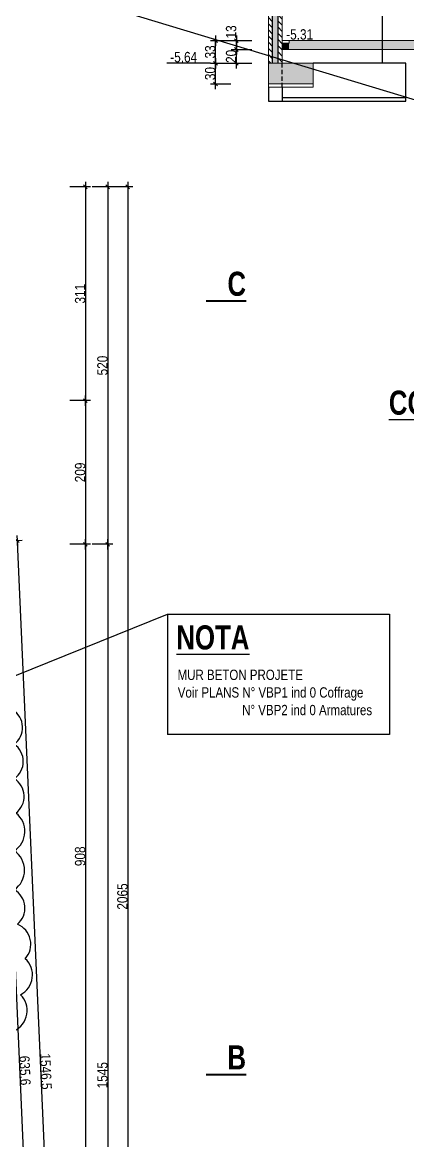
# Model space of a CAD drawing. Header units: centimetres. Extents: x -4990 to 114398, y -61489 to -12305.
# Drawn here: x 58459 to 59021, y -20109 to -18482 of the extents above; entities that cross this region are included whole.
import ezdxf
from ezdxf.enums import TextEntityAlignment as Align

# ---------------------------------------------------------------- set-up
doc = ezdxf.new("R2010")
doc.units = ezdxf.units.CM
doc.header["$LTSCALE"] = 0.5
doc.linetypes.add('CACHEX2', pattern=[19.05, 12.7, -6.35])
doc.layers.get('DEFPOINTS').update_dxf_attribs({"linetype": 'CONTINUOUS'})
for name, color, linetype in [('01_cote_gen', 4, 'CONTINUOUS'), ('01_linteaux', 2, 'CONTINUOUS'), ('01_poch_murs', 253, 'CONTINUOUS'), ('01_texte', 230, 'CONTINUOUS'), ('AA_COTES', 2, 'CONTINUOUS')]:
    doc.layers.add(name, color=color, linetype=linetype)
doc.layers.add('01_murs_coup', color=5, linetype='CONTINUOUS', lineweight=60)
doc.styles.add('ARIAL NA', font='ARIALN.TTF')
doc.styles.add('impact', font='impact.ttf')
doc.styles.add('MATTE_TXT', font='arial.ttf')
doc.styles.add('STYLE2', font='ARIALN.TTF')
doc.dimstyles.new('JB50', dxfattribs={"dimscale": 0.1, "dimtxt": 150, "dimasz": 15, "dimexe": 0.1, "dimexo": 0.1, "dimgap": 0.09, "dimtad": 1, "dimdec": 1, "dimdsep": 46, "dimtxsty": 'STYLE2', "dimblk1": 'BOND_G', "dimblk2": 'BOND_D', "dimsah": 1, "dimcen": 1.5, "dimdle": 0.01, "dimse1": 1, "dimse2": 1, "dimclrd": 4, "dimclre": 2, "dimclrt": 6, "dimazin": 2, "dimtfac": 2.333333, "dimtdec": 1, "dimtix": 1, "dimtmove": 2, "dimatfit": 3, "dimldrblk": 'BOND_G', "dimfxl": 1, "dimtolj": 1, "dimtzin": 0, "dimarcsym": 0})

# ---------------------------------------------------------------- blocks, each defined once
blk = doc.blocks.new('BOND_G')
at = {"layer": 'AA_COTES', "color": 0}
for p, q in [((0, -5), (0, 15)), ((5, 0), (-5, 0)), ((1.8, 1.8), (-1.8, -1.8))]:
    blk.add_line(p, q, dxfattribs=at)
blk = doc.blocks.new('BOND_D')
at = {"layer": 'AA_COTES', "color": 0}
for p, q in [((5, 0), (-5, 0)), ((-1.8, -1.8), (1.8, 1.8)), ((0, 5), (0, -15))]:
    blk.add_line(p, q, dxfattribs=at)
blk = doc.blocks.new('*D976')
at = {"layer": '01_cote_gen', "color": 4, "lineweight": -2, "transparency": 16777216}
blk.add_line((58441.5, -19691.7), (58469.5, -20323.7), dxfattribs=at)
at = {"layer": 'DEFPOINTS', "color": 0, "transparency": 16777216}
for p in [(58355.6, -19694), (58383.8, -20329), (58469.5, -20325.2)]:
    blk.add_point(p, dxfattribs=at)
at = {"layer": '01_cote_gen', "color": 4, "lineweight": -2, "transparency": 16777216, "xscale": 1.5, "yscale": 1.5, "zscale": 1.5}
for name, p, rotation in [('BOND_G', (58441.4, -19690.2), 92.53888375303768), ('BOND_D', (58469.5, -20325.2), 272.5388837530377)]:
    blk.add_blockref(name, p, dxfattribs=dict(at, rotation=rotation))
at = {"layer": '01_cote_gen', "color": 6, "transparency": 16777216, "insert": (58463.1, -20007.4), "char_height": 15, "attachment_point": 5, "rotation": 272.5389, "style": 'STYLE2'}
blk.add_mtext('\\A1;635.6', dxfattribs=at)
blk = doc.blocks.new('*D979')
at = {"layer": '01_cote_gen', "color": 4, "lineweight": -2, "transparency": 16777216}
blk.add_line((58451.9, -19238.1), (58520.3, -20780.1), dxfattribs=at)
at = {"layer": 'DEFPOINTS', "color": 0, "transparency": 16777216}
for p in [(58335.6, -19241.7), (58404.1, -20786.7), (58520.3, -20781.6)]:
    blk.add_point(p, dxfattribs=at)
at = {"layer": '01_cote_gen', "color": 4, "lineweight": -2, "transparency": 16777216, "xscale": 1.5, "yscale": 1.5, "zscale": 1.5}
for name, p, rotation in [('BOND_G', (58451.8, -19236.6), 92.5388837530369), ('BOND_D', (58520.3, -20781.6), 272.5388837530369)]:
    blk.add_blockref(name, p, dxfattribs=dict(at, rotation=rotation))
at = {"layer": '01_cote_gen', "color": 6, "transparency": 16777216, "insert": (58493.7, -20008.7), "char_height": 15, "attachment_point": 5, "rotation": 272.5389, "style": 'STYLE2'}
blk.add_mtext('\\A1;1546.5', dxfattribs=at)
blk = doc.blocks.new('*D981')
at = {"layer": '01_cote_gen', "color": 4, "lineweight": -2, "transparency": 16777216}
blk.add_line((58551.2, -19243.2), (58551.2, -20148.2), dxfattribs=at)
at = {"layer": 'DEFPOINTS', "color": 0, "transparency": 16777216}
for p in [(58335.6, -19241.7), (58528.7, -20149.7), (58551.2, -20149.7)]:
    blk.add_point(p, dxfattribs=at)
at = {"layer": '01_cote_gen', "color": 4, "lineweight": -2, "transparency": 16777216, "xscale": 1.5, "yscale": 1.5, "zscale": 1.5}
for name, p, rotation in [('BOND_G', (58551.2, -19241.7), 90), ('BOND_D', (58551.2, -20149.7), 270)]:
    blk.add_blockref(name, p, dxfattribs=dict(at, rotation=rotation))
at = {"layer": '01_cote_gen', "color": 6, "transparency": 16777216, "insert": (58543.6, -19695.7), "char_height": 15, "attachment_point": 5, "rotation": 90, "style": 'STYLE2'}
blk.add_mtext('\\A1;908', dxfattribs=at)
blk = doc.blocks.new('*D982')
at = {"layer": '01_cote_gen', "color": 4, "lineweight": -2, "transparency": 16777216}
blk.add_line((58583.7, -19243.2), (58583.7, -20785.2), dxfattribs=at)
at = {"layer": 'DEFPOINTS', "color": 0, "transparency": 16777216}
for p in [(58528.7, -19241.7), (58558.7, -20786.7), (58583.7, -20786.7)]:
    blk.add_point(p, dxfattribs=at)
at = {"layer": '01_cote_gen', "color": 4, "lineweight": -2, "transparency": 16777216, "xscale": 1.5, "yscale": 1.5, "zscale": 1.5}
for name, p, rotation in [('BOND_G', (58583.7, -19241.7), 90), ('BOND_D', (58583.7, -20786.7), 270)]:
    blk.add_blockref(name, p, dxfattribs=dict(at, rotation=rotation))
at = {"layer": '01_cote_gen', "color": 6, "transparency": 16777216, "insert": (58576.1, -20014.2), "char_height": 15, "attachment_point": 5, "rotation": 90, "style": 'STYLE2'}
blk.add_mtext('\\A1;1545', dxfattribs=at)
blk = doc.blocks.new('*D983')
at = {"layer": '01_cote_gen', "color": 4, "lineweight": -2, "transparency": 16777216}
blk.add_line((58551.2, -18723.2), (58551.2, -19031.2), dxfattribs=at)
at = {"layer": 'DEFPOINTS', "color": 0, "transparency": 16777216}
for p in [(58356.2, -18721.7), (58438.2, -19032.7), (58551.2, -19032.7)]:
    blk.add_point(p, dxfattribs=at)
at = {"layer": '01_cote_gen', "color": 4, "lineweight": -2, "transparency": 16777216, "xscale": 1.5, "yscale": 1.5, "zscale": 1.5}
for name, p, rotation in [('BOND_G', (58551.2, -18721.7), 90), ('BOND_D', (58551.2, -19032.7), 270)]:
    blk.add_blockref(name, p, dxfattribs=dict(at, rotation=rotation))
at = {"layer": '01_cote_gen', "color": 6, "transparency": 16777216, "insert": (58543.6, -18877.2), "char_height": 15, "attachment_point": 5, "rotation": 90, "style": 'STYLE2'}
blk.add_mtext('\\A1;311', dxfattribs=at)
blk = doc.blocks.new('*D984')
at = {"layer": '01_cote_gen', "color": 4, "lineweight": -2, "transparency": 16777216}
blk.add_line((58551.2, -19034.2), (58551.2, -19240.2), dxfattribs=at)
at = {"layer": 'DEFPOINTS', "color": 0, "transparency": 16777216}
for p in [(58528.7, -19032.7), (58551.2, -19241.7), (58559.7, -19241.7)]:
    blk.add_point(p, dxfattribs=at)
at = {"layer": '01_cote_gen', "color": 4, "lineweight": -2, "transparency": 16777216, "xscale": 1.5, "yscale": 1.5, "zscale": 1.5}
for name, p, rotation in [('BOND_G', (58551.2, -19032.7), 90), ('BOND_D', (58551.2, -19241.7), 270)]:
    blk.add_blockref(name, p, dxfattribs=dict(at, rotation=rotation))
at = {"layer": '01_cote_gen', "color": 6, "transparency": 16777216, "insert": (58543.6, -19137.2), "char_height": 15, "attachment_point": 5, "rotation": 90, "style": 'STYLE2'}
blk.add_mtext('\\A1;209', dxfattribs=at)
blk = doc.blocks.new('*D1045')
at = {"layer": '01_cote_gen', "color": 4, "lineweight": -2, "transparency": 16777216}
blk.add_line((58612.8, -18723.2), (58612.8, -20785.2), dxfattribs=at)
at = {"layer": 'DEFPOINTS', "color": 0, "transparency": 16777216}
for p in [(58561.2, -18721.7), (58528.7, -20786.7), (58612.8, -20786.7)]:
    blk.add_point(p, dxfattribs=at)
at = {"layer": '01_cote_gen', "color": 4, "lineweight": -2, "transparency": 16777216, "xscale": 1.5, "yscale": 1.5, "zscale": 1.5}
for name, p, rotation in [('BOND_G', (58612.8, -18721.7), 90), ('BOND_D', (58612.8, -20786.7), 270)]:
    blk.add_blockref(name, p, dxfattribs=dict(at, rotation=rotation))
at = {"layer": '01_cote_gen', "color": 6, "transparency": 16777216, "insert": (58605.2, -19754.2), "char_height": 15, "attachment_point": 5, "rotation": 90, "style": 'STYLE2'}
blk.add_mtext('\\A1;2065', dxfattribs=at)
blk = doc.blocks.new('*D1079')
at = {"layer": '01_cote_gen', "color": 4, "lineweight": -2, "transparency": 16777216}
blk.add_line((58583.7, -18723.2), (58583.7, -19240.2), dxfattribs=at)
at = {"layer": 'DEFPOINTS', "color": 0, "transparency": 16777216}
for p in [(58528.7, -18721.7), (58528.7, -19241.7), (58583.7, -19241.7)]:
    blk.add_point(p, dxfattribs=at)
at = {"layer": '01_cote_gen', "color": 4, "lineweight": -2, "transparency": 16777216, "xscale": 1.5, "yscale": 1.5, "zscale": 1.5}
for name, p, rotation in [('BOND_G', (58583.7, -18721.7), 90), ('BOND_D', (58583.7, -19241.7), 270)]:
    blk.add_blockref(name, p, dxfattribs=dict(at, rotation=rotation))
at = {"layer": '01_cote_gen', "color": 6, "transparency": 16777216, "insert": (58576.1, -18981.7), "char_height": 15, "attachment_point": 5, "rotation": 90, "style": 'STYLE2'}
blk.add_mtext('\\A1;520', dxfattribs=at)
blk = doc.blocks.new('*D1550')
at = {"layer": '01_cote_gen', "color": 4, "lineweight": -2, "transparency": 16777216}
blk.add_line((58771.2, -18540.4), (58771.2, -18523.4), dxfattribs=at)
at = {"layer": 'DEFPOINTS', "color": 0, "transparency": 16777216}
for p in [(58771.2, -18521.9), (58949.2, -18521.9), (58945.3, -18541.9)]:
    blk.add_point(p, dxfattribs=at)
at = {"layer": '01_cote_gen', "color": 4, "lineweight": -2, "transparency": 16777216, "xscale": 1.5, "yscale": 1.5, "zscale": 1.5}
for name, p, rotation in [('BOND_D', (58771.2, -18521.9), 90), ('BOND_G', (58771.2, -18541.9), 270)]:
    blk.add_blockref(name, p, dxfattribs=dict(at, rotation=rotation))
at = {"layer": '01_cote_gen', "color": 6, "transparency": 16777216, "insert": (58763.5, -18531.9), "char_height": 15, "attachment_point": 5, "rotation": 90, "style": 'STYLE2'}
blk.add_mtext('\\A1;20', dxfattribs=at)
blk = doc.blocks.new('*D1551')
at = {"layer": '01_cote_gen', "color": 4, "lineweight": -2, "transparency": 16777216}
blk.add_line((58771.2, -18520.4), (58771.2, -18510.4), dxfattribs=at)
at = {"layer": 'DEFPOINTS', "color": 0, "transparency": 16777216}
for p in [(58771.2, -18508.9), (58864, -18508.9), (58864, -18521.9)]:
    blk.add_point(p, dxfattribs=at)
at = {"layer": '01_cote_gen', "color": 4, "lineweight": -2, "transparency": 16777216, "xscale": 1.5, "yscale": 1.5, "zscale": 1.5}
for name, p, rotation in [('BOND_D', (58771.2, -18508.9), 90), ('BOND_G', (58771.2, -18521.9), 270)]:
    blk.add_blockref(name, p, dxfattribs=dict(at, rotation=rotation))
at = {"layer": '01_cote_gen', "color": 6, "transparency": 16777216, "insert": (58763.5, -18496.3), "char_height": 15, "attachment_point": 5, "rotation": 90, "style": 'STYLE2'}
blk.add_mtext('\\A1;13', dxfattribs=at)
blk = doc.blocks.new('*D1552')
at = {"layer": '01_cote_gen', "color": 4, "lineweight": -2, "transparency": 16777216}
blk.add_line((58740.7, -18540.4), (58740.7, -18510.4), dxfattribs=at)
at = {"layer": 'DEFPOINTS', "color": 0, "transparency": 16777216}
for p in [(58740.7, -18508.9), (58793.7, -18508.9), (58793.7, -18541.9)]:
    blk.add_point(p, dxfattribs=at)
at = {"layer": '01_cote_gen', "color": 4, "lineweight": -2, "transparency": 16777216, "xscale": 1.5, "yscale": 1.5, "zscale": 1.5}
for name, p, rotation in [('BOND_D', (58740.7, -18508.9), 90), ('BOND_G', (58740.7, -18541.9), 270)]:
    blk.add_blockref(name, p, dxfattribs=dict(at, rotation=rotation))
at = {"layer": '01_cote_gen', "color": 6, "transparency": 16777216, "insert": (58733, -18525.4), "char_height": 15, "attachment_point": 5, "rotation": 90, "style": 'STYLE2'}
blk.add_mtext('\\A1;33', dxfattribs=at)
blk = doc.blocks.new('*D1553')
at = {"layer": '01_cote_gen', "color": 4, "lineweight": -2, "transparency": 16777216}
blk.add_line((58740.7, -18570.4), (58740.7, -18543.4), dxfattribs=at)
at = {"layer": 'DEFPOINTS', "color": 0, "transparency": 16777216}
for p in [(58740.7, -18541.9), (58866.7, -18541.9), (58870.3, -18571.9)]:
    blk.add_point(p, dxfattribs=at)
at = {"layer": '01_cote_gen', "color": 4, "lineweight": -2, "transparency": 16777216, "xscale": 1.5, "yscale": 1.5, "zscale": 1.5}
for name, p, rotation in [('BOND_D', (58740.7, -18541.9), 90), ('BOND_G', (58740.7, -18571.9), 270)]:
    blk.add_blockref(name, p, dxfattribs=dict(at, rotation=rotation))
at = {"layer": '01_cote_gen', "color": 6, "transparency": 16777216, "insert": (58733, -18556.9), "char_height": 15, "attachment_point": 5, "rotation": 90, "style": 'STYLE2'}
blk.add_mtext('\\A1;30', dxfattribs=at)

msp = doc.modelspace()

# ---------------------------------------------------------------- hatches: boundary and pattern name
at = {"layer": '01_linteaux'}
h = msp.add_hatch(dxfattribs=at)
h.set_pattern_fill('ANSI31', color=256, scale=2, angle=-90)
h.set_pattern_definition([(315, (-6428.502, -635.89), (4.49012806, 4.49012806), [])])
h.paths.add_polyline_path([(58823.899, -18402.186), (58817.899, -18402.186), (58817.899, -18541.891), (58823.899, -18541.891)])
h.paths.add_polyline_path([(58837.899, -18402.415), (58831.899, -18402.415), (58831.899, -18541.891), (58837.899, -18541.891)])
at = {"layer": '01_poch_murs'}
h = msp.add_hatch(color=256, dxfattribs=at)
h.dxf.hatch_style = 1
h.paths.add_polyline_path([(58831.899, -18402.402), (58823.899, -18402.402), (58823.899, -18541.891), (58831.899, -18541.891)])
h = msp.add_hatch(color=256, dxfattribs=at)
h.dxf.hatch_style = 1
h.paths.add_polyline_path([(58882.899, -18541.891), (58817.899, -18541.891), (58817.899, -18571.891), (58882.899, -18571.891)])
h.paths.add_polyline_path([(59568.896, -18511.891), (59317.894, -18508.891), (58847.899, -18508.891), (58847.899, -18521.891), (59232.898, -18521.891), (59232.898, -18568.891), (59317.894, -18568.891), (59317.894, -18521.892), (59335.396, -18522.101), (59335.396, -18541.891), (59375.396, -18541.891), (59375.396, -18529.579), (59562.896, -18531.82), (59562.896, -18551.891), (59622.896, -18551.891), (59622.896, -18531.82), (59810.396, -18529.579), (59810.396, -18541.891), (59850.396, -18541.891), (59850.396, -18522.101), (59867.898, -18521.892), (59867.898, -18568.891), (59952.896, -18568.891), (59952.896, -18521.891), (60332.894, -18521.891), (60332.894, -18508.891), (59952.896, -18508.891), (59867.898, -18508.891), (59616.896, -18511.891), (59616.896, -18515.891), (59612.896, -18515.891), (59612.896, -18541.891), (59572.896, -18541.891), (59572.896, -18515.891), (59568.896, -18515.891)])
h.paths.add_polyline_path([(60362.894, -18541.891), (60297.894, -18541.891), (60297.894, -18571.891), (60362.894, -18571.891)])
h.paths.add_polyline_path([(60362.894, -18541.891), (60342.894, -18541.891)])
h.paths.add_polyline_path([(60571.894, -18521.891), (60506.894, -18521.891), (60506.894, -18551.891), (60571.894, -18551.891)])
h.paths.add_polyline_path([(60506.894, -18521.891), (60362.894, -18521.891), (60362.894, -18541.891), (60362.894, -18551.891), (60506.894, -18551.891)])
h = msp.add_hatch(color=256, dxfattribs=at)
h.dxf.hatch_style = 1
h.paths.add_polyline_path([(58847.899, -18512.891), (58837.899, -18512.891), (58837.899, -18521.891), (58847.899, -18521.891)])

# ---------------------------------------------------------------- linework, layer by layer
at = {"layer": '01_linteaux'}
for p, q in [((58823.899, -18541.891), (58823.899, -18402.402)), ((58831.899, -18541.891), (58831.899, -18402.402)), ((58983.901, -18541.891), (58983.901, -18402.099)), ((59017.899, -18541.891), (58882.899, -18541.891)), ((59017.899, -18596.891), (59017.899, -18541.891)), ((58817.899, -18576.891), (58817.899, -18596.891)), ((58837.899, -18576.891), (58837.899, -18596.891)), ((58837.899, -18591.891), (59017.899, -18591.891)), ((58817.899, -18596.891), (59017.899, -18596.891))]:
    msp.add_line(p, q, dxfattribs=at)
at = {"layer": '01_linteaux', "linetype": 'CACHEX2'}
msp.add_line((58837.899, -18576.891), (58837.899, -18541.891), dxfattribs=at)
at = {"layer": '01_murs_coup', "linetype": 'Continuous', "lineweight": 0}
for p, q in [((58817.899, -18576.891), (58817.899, -18402.099)), ((58837.899, -18541.891), (58837.899, -18402.099)), ((59317.894, -18508.891), (58837.899, -18508.891)), ((58847.899, -18512.891), (58837.899, -18512.891)), ((58847.899, -18512.891), (58847.899, -18508.891)), ((58837.899, -18521.891), (59232.898, -18521.891)), ((58817.899, -18541.891), (58882.899, -18541.891)), ((58882.899, -18576.891), (58882.899, -18541.891)), ((58817.899, -18571.891), (58882.899, -18571.891)), ((58817.899, -18576.891), (58882.899, -18576.891))]:
    msp.add_line(p, q, dxfattribs=at)
at = {"layer": '01_poch_murs'}
msp.add_line((38231.258, -12305.364), (67318.905, -21101.173), dxfattribs=at)
at = {"layer": '01_texte'}
for p, q in [((58733.217, -18541.891), (58669.681, -18541.891)), ((58336.493, -19477.8), (58670.84, -19343.61)), ((58670.84, -19343.61), (58994.086, -19343.61)), ((58670.84, -19343.61), (58670.84, -19518.35)), ((58994.086, -19343.61), (58994.086, -19518.35)), ((58994.086, -19518.35), (58670.84, -19518.35))]:
    msp.add_line(p, q, dxfattribs=at)
at = {"layer": '01_texte', "const_width": 3}
for points in [[(58785.486, -18887.904), (58726.985, -18887.904)], [(58785.486, -20013.384), (58726.985, -20013.384)]]:
    msp.add_lwpolyline(points, dxfattribs=at)
at = {"layer": '01_texte'}
for points in [[(58447.715, -19532.721, 0.52056705), (58445.436, -19482.624, 0.52056705)], [(58447.715, -19582.819, 0.52056705), (58447.715, -19532.721, 0.52056705)], [(58449.993, -19632.916, 0.52056705), (58447.715, -19582.819, 0.52056705)], [(58447.715, -19687.568, 0.52056705), (58449.993, -19632.916, 0.52056705)], [(58447.715, -19744.497, 0.52056705), (58447.715, -19687.568, 0.52056705)], [(58452.272, -19794.594, 0.52056705), (58447.715, -19744.497, 0.52056705)], [(58456.829, -19897.066, 0.52056705), (58463.665, -19844.692, 0.52056705), (58463.665, -19844.692, 0.52056705), (58452.272, -19794.594, 0.52056705)], [(58447.715, -19949.441, 0.52056705), (58456.829, -19897.066, 0.52056705)]]:
    msp.add_lwpolyline(points, format="xyb", dxfattribs=at)

# ---------------------------------------------------------------- texts
at = {"layer": '01_texte', "style": 'ARIAL NA'}
for s, p in [('-5.31', (58843.697, -18507.435)), ('-5.64', (58674.832, -18540.435))]:
    msp.add_text(s, height=15, dxfattribs=at).set_placement(p)
at = {"layer": '01_texte', "style": 'impact'}
for s, p in [('C', (58771.63, -18890.756)), ('B', (58771.63, -20016.237))]:
    msp.add_text(s, height=35, rotation=0, dxfattribs=at).set_placement(p, align=Align.BOTTOM_CENTER)
for s, p in [('%%UCOUPES TYPES SEMELLES ISOLEES', (59332.203, -19063.73)), ('%%UNOTA', (58736.875, -19405.261))]:
    msp.add_text(s, height=35, dxfattribs=at).set_placement(p, align=Align.BOTTOM_CENTER)
at = {"layer": '01_texte', "style": 'MATTE_TXT', "width": 0.8}
for s, p in [('MUR BETON PROJETE', (58776.727, -19443.681)), ('Voir PLANS N° VBP1 ind 0 Coffrage', (58820.898, -19469.286)), ('  N° VBP2 ind 0 Armatures', (58869.486, -19494.89))]:
    msp.add_text(s, height=15, dxfattribs=at).set_placement(p, align=Align.BOTTOM_CENTER)

# ---------------------------------------------------------------- dimensions: what is measured, and where the dimension line sits
at = {"layer": '01_cote_gen'}
dim = msp.add_linear_dim(base=(58771.206, -18508.891), p1=(58863.994, -18521.891), p2=(58863.994, -18508.891), angle=90, dimstyle='JB50', dxfattribs=at)
dim.commit()
dim.dimension.update_dxf_attribs({"geometry": '*D1551', "text_midpoint": (58763.539, -18496.317), "dimtype": 160})
for base, p1, p2, picture, middle in [((58740.717, -18508.891), (58793.706, -18541.891), (58793.706, -18508.891), '*D1552', (58733.049, -18525.391)), ((58771.206, -18521.891), (58945.266, -18541.891), (58949.214, -18521.891), '*D1550', (58763.539, -18531.891)), ((58740.717, -18541.891), (58870.254, -18571.891), (58866.742, -18541.891), '*D1553', (58733.049, -18556.891)), ((58551.248, -19032.731), (58356.19, -18721.727), (58438.19, -19032.731), '*D983', (58543.58, -18877.229)), ((58612.84, -20786.724), (58561.236, -18721.727), (58528.748, -20786.724), '*D1045', (58605.172, -19754.226)), ((58583.736, -19241.731), (58528.748, -18721.727), (58528.748, -19241.731), '*D1079', (58576.068, -18981.729)), ((58551.248, -19241.731), (58528.748, -19032.731), (58559.719, -19241.731), '*D984', (58543.58, -19137.231)), ((58551.248, -20149.725), (58335.58, -19241.731), (58528.748, -20149.725), '*D981', (58543.58, -19695.728)), ((58583.736, -20786.724), (58528.748, -19241.731), (58558.748, -20786.724), '*D982', (58576.068, -20014.228))]:
    dim = msp.add_linear_dim(base=base, p1=p1, p2=p2, angle=90, dimstyle='JB50', dxfattribs=at)
    dim.commit()
    dim.dimension.update_dxf_attribs({"geometry": picture, "text_midpoint": middle})
for p1, p2, distance, picture, middle in [((58335.58, -19241.731), (58404.087, -20786.724), 116.347, '*D979', (58493.726, -20008.734)), ((58355.635, -19694.008), (58383.791, -20329.008), 85.843, '*D976', (58463.132, -20007.365))]:
    dim = msp.add_aligned_dim(p1=p1, p2=p2, distance=distance, dimstyle='JB50', dxfattribs=at)
    dim.commit()
    dim.dimension.update_dxf_attribs({"geometry": picture, "text_midpoint": middle})

doc.saveas('drawing.dxf')
